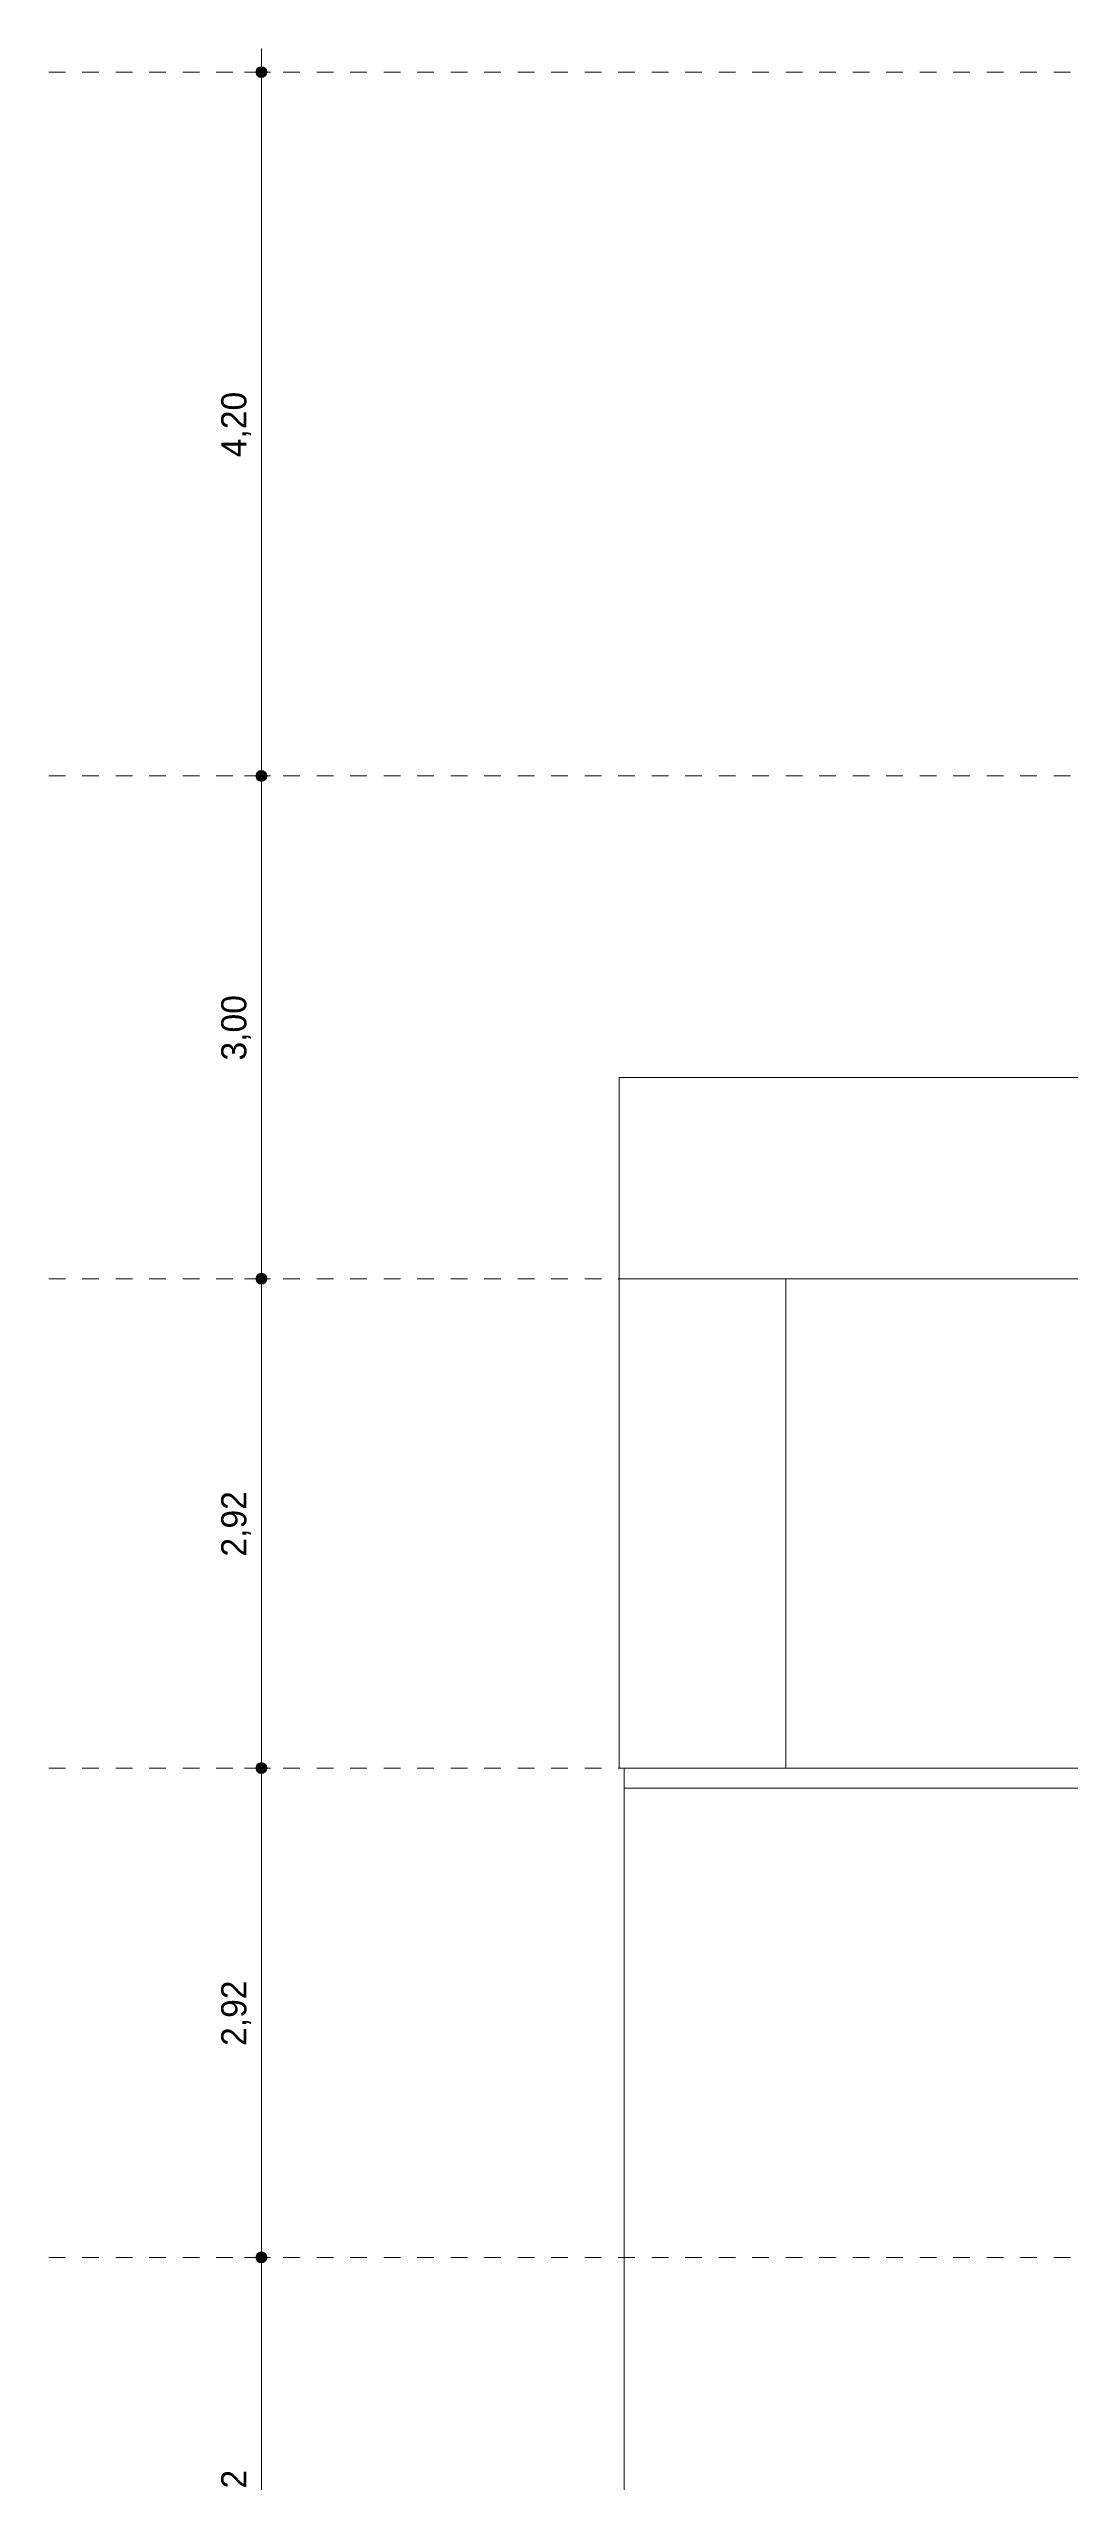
# Model space of a CAD drawing. Header units: metres. Extents: x -96 to 123, y 1 to 648.
# Drawn here: x 52.97 to 59.06, y 633 to 647.52 of the extents above; entities that cross this region are included whole.
import ezdxf

# ---------------------------------------------------------------- set-up
doc = ezdxf.new("R2010")
doc.units = ezdxf.units.M
doc.linetypes.add('_Tracejado longo', pattern=[0.014288, 0.009525, -0.004763])
for name, color, linetype, lineweight in [('A-ANNO-DIMS', 7, 'Continuous', 5), ('A-ANNO-DIMS-100', 7, 'Continuous', 5), ('A-DETL', 7, 'Continuous', 5), ('A-FLOR-LEVL', 7, 'Continuous', 5), ('A-FLOR-OTLN', 7, 'Continuous', 5), ('A-WALL', 7, 'Continuous', 5)]:
    doc.layers.add(name, color=color, linetype=linetype, lineweight=lineweight)
doc.styles.add('Century Gothic', font='GOTHIC.TTF', dxfattribs={"height": 0.15})
doc.dimstyles.new('PAA_-_Cota_com_linha_-_metros', dxfattribs={"dimscale": 0.3048, "dimtxt": 0.156625, "dimasz": 0.853018, "dimexe": 0.328084, "dimexo": 0.328084, "dimgap": 0.131234, "dimtad": 1, "dimrnd": 0.01, "dimzin": 0, "dimdsep": 46, "dimtxsty": 'Century Gothic', "dimblk1": 'DOTSMALL', "dimblk2": 'DOTSMALL', "dimsah": 1, "dimcen": 0.09, "dimdle": 0.459318, "dimazin": 0, "dimtfac": 1, "dimtdec": 4, "dimtix": 1, "dimtmove": 0, "dimatfit": 3, "dimfxl": 1, "dimtvp": 1, "dimtolj": 1, "dimtzin": 0, "dimarcsym": 2})

# ---------------------------------------------------------------- blocks, each defined once
blk = doc.blocks.new('LUC-ARQ-001-MOD-TOR_rvt-5-Section 3')
at = {"layer": 'A-FLOR-OTLN'}
for p in [(-43.264, 637.26), (-43.264, 637.26), (-39.864, 637.14), (-39.864, 637.14)]:
    blk.add_line(p, (-43.264, 637.14), dxfattribs=at)
at = {"layer": 'A-WALL'}
for p, q in [((-39.866, 641.38), (-43.294, 641.38)), ((-43.294, 641.38), (-43.294, 640.18)), ((-43.294, 640.18), (-39.866, 640.18)), ((-43.294, 637.26), (-43.294, 640.18)), ((-42.299, 637.26), (-42.299, 640.18)), ((-42.299, 640.18), (-42.299, 637.26)), ((-43.264, 637.26), (-43.294, 637.26)), ((-43.264, 637.26), (-42.299, 637.26)), ((-42.299, 637.26), (-39.864, 637.26))]:
    blk.add_line(p, q, dxfattribs=at)
blk = doc.blocks.new('DIMBLOCK101-Section 3')
at = {"layer": 'A-ANNO-DIMS-100', "true_color": 0x800000}
h = blk.add_hatch(color=16, dxfattribs=at)
edge = h.paths.add_edge_path()
edge.add_arc((54.24, 634.34), 0.0325, 0, 360)
h = blk.add_hatch(color=16, dxfattribs=at)
edge = h.paths.add_edge_path()
edge.add_arc((54.24, 631.42), 0.0325, 0, 360)
at = {"layer": 'A-ANNO-DIMS-100', "color": 16, "true_color": 0x800000}
for p, q in [((54.24, 634.34), (54.14, 634.34)), ((54.24, 631.42), (54.24, 634.34)), ((54.24, 634.34), (54.294, 634.34)), ((54.24, 631.42), (54.14, 631.42)), ((54.24, 631.42), (54.294, 631.42))]:
    blk.add_line(p, q, dxfattribs=at)
for centre in [(54.24, 634.34), (54.24, 631.42)]:
    blk.add_circle(centre, 0.0325, dxfattribs=at)
at = {"layer": 'A-ANNO-DIMS-100', "color": 0, "insert": (54, 632.682), "char_height": 0.15, "width": 0.4755, "attachment_point": 1, "rotation": 90, "line_spacing_factor": 0.984502, "style": 'Century Gothic'}
blk.add_mtext('2,92', dxfattribs=at)
blk = doc.blocks.new('_DotSmall')
at = {"color": 0, "linetype": 'ByBlock', "const_width": 0.5}
blk.add_lwpolyline([(-0.0625, 0, 1), (0.0625, 0, 1)], format="xyb", close=True, dxfattribs=at)
blk = doc.blocks.new('DIMBLOCK102-Section 3')
at = {"layer": 'A-ANNO-DIMS-100', "true_color": 0x800000}
h = blk.add_hatch(color=16, dxfattribs=at)
edge = h.paths.add_edge_path()
edge.add_arc((54.24, 637.26), 0.0325, 0, 360)
h = blk.add_hatch(color=16, dxfattribs=at)
edge = h.paths.add_edge_path()
edge.add_arc((54.24, 634.34), 0.0325, 0, 360)
at = {"layer": 'A-ANNO-DIMS-100', "color": 16, "true_color": 0x800000}
for p, q in [((54.24, 637.26), (54.14, 637.26)), ((54.24, 634.34), (54.24, 637.26)), ((54.24, 637.26), (54.294, 637.26)), ((54.24, 634.34), (54.14, 634.34)), ((54.24, 634.34), (54.294, 634.34))]:
    blk.add_line(p, q, dxfattribs=at)
for centre in [(54.24, 637.26), (54.24, 634.34)]:
    blk.add_circle(centre, 0.0325, dxfattribs=at)
at = {"layer": 'A-ANNO-DIMS-100', "color": 0, "insert": (54, 635.602), "char_height": 0.15, "width": 0.4755, "attachment_point": 1, "rotation": 90, "line_spacing_factor": 0.984502, "style": 'Century Gothic'}
blk.add_mtext('2,92', dxfattribs=at)
blk = doc.blocks.new('DIMBLOCK103-Section 3')
at = {"layer": 'A-ANNO-DIMS-100', "true_color": 0x800000}
h = blk.add_hatch(color=16, dxfattribs=at)
edge = h.paths.add_edge_path()
edge.add_arc((54.24, 640.18), 0.0325, 0, 360)
h = blk.add_hatch(color=16, dxfattribs=at)
edge = h.paths.add_edge_path()
edge.add_arc((54.24, 637.26), 0.0325, 0, 360)
at = {"layer": 'A-ANNO-DIMS-100', "color": 16, "true_color": 0x800000}
for p, q in [((54.24, 640.18), (54.14, 640.18)), ((54.24, 637.26), (54.24, 640.18)), ((54.24, 640.18), (54.294, 640.18)), ((54.24, 637.26), (54.14, 637.26)), ((54.24, 637.26), (54.294, 637.26))]:
    blk.add_line(p, q, dxfattribs=at)
for centre in [(54.24, 640.18), (54.24, 637.26)]:
    blk.add_circle(centre, 0.0325, dxfattribs=at)
at = {"layer": 'A-ANNO-DIMS-100', "color": 0, "insert": (54, 638.522), "char_height": 0.15, "width": 0.4755, "attachment_point": 1, "rotation": 90, "line_spacing_factor": 0.984502, "style": 'Century Gothic'}
blk.add_mtext('2,92', dxfattribs=at)
blk = doc.blocks.new('DIMBLOCK104-Section 3')
at = {"layer": 'A-ANNO-DIMS-100', "true_color": 0x800000}
h = blk.add_hatch(color=16, dxfattribs=at)
edge = h.paths.add_edge_path()
edge.add_arc((54.24, 643.18), 0.0325, 0, 360)
h = blk.add_hatch(color=16, dxfattribs=at)
edge = h.paths.add_edge_path()
edge.add_arc((54.24, 640.18), 0.0325, 0, 360)
at = {"layer": 'A-ANNO-DIMS-100', "color": 16, "true_color": 0x800000}
for p, q in [((54.24, 643.18), (54.14, 643.18)), ((54.24, 640.18), (54.24, 643.18)), ((54.24, 643.18), (54.294, 643.18)), ((54.24, 640.18), (54.14, 640.18)), ((54.24, 640.18), (54.294, 640.18))]:
    blk.add_line(p, q, dxfattribs=at)
for centre in [(54.24, 643.18), (54.24, 640.18)]:
    blk.add_circle(centre, 0.0325, dxfattribs=at)
at = {"layer": 'A-ANNO-DIMS-100', "color": 0, "insert": (54, 641.482), "char_height": 0.15, "width": 0.4755, "attachment_point": 1, "rotation": 90, "line_spacing_factor": 0.984502, "style": 'Century Gothic'}
blk.add_mtext('3,00', dxfattribs=at)
blk = doc.blocks.new('DIMBLOCK105-Section 3')
at = {"layer": 'A-ANNO-DIMS-100', "true_color": 0x800000}
h = blk.add_hatch(color=16, dxfattribs=at)
edge = h.paths.add_edge_path()
edge.add_arc((54.24, 647.38), 0.0325, 0, 360)
h = blk.add_hatch(color=16, dxfattribs=at)
edge = h.paths.add_edge_path()
edge.add_arc((54.24, 643.18), 0.0325, 0, 360)
at = {"layer": 'A-ANNO-DIMS-100', "color": 16, "true_color": 0x800000}
for p, q in [((54.24, 643.18), (54.24, 647.52)), ((54.24, 647.38), (54.14, 647.38)), ((54.24, 647.38), (54.294, 647.38)), ((54.24, 643.18), (54.14, 643.18)), ((54.24, 643.18), (54.294, 643.18))]:
    blk.add_line(p, q, dxfattribs=at)
for centre in [(54.24, 647.38), (54.24, 643.18)]:
    blk.add_circle(centre, 0.0325, dxfattribs=at)
at = {"layer": 'A-ANNO-DIMS-100', "color": 0, "insert": (54, 645.082), "char_height": 0.15, "width": 0.4755, "attachment_point": 1, "rotation": 90, "line_spacing_factor": 0.984502, "style": 'Century Gothic'}
blk.add_mtext('4,20', dxfattribs=at)

msp = doc.modelspace()

# ---------------------------------------------------------------- linework, layer by layer
at = {"layer": 'A-DETL', "color": 252, "true_color": 0x969696}
msp.add_line((56.405, 637.26), (56.405, 599.3), dxfattribs=at)
at = {"layer": 'A-FLOR-LEVL', "color": 8, "linetype": '_Tracejado longo', "true_color": 0x808080}
for p, q in [((52.97, 647.38), (103.416, 647.38)), ((52.97, 643.18), (103.416, 643.18)), ((52.97, 640.18), (103.416, 640.18)), ((52.97, 637.26), (103.416, 637.26)), ((52.97, 634.34), (103.416, 634.34))]:
    msp.add_line(p, q, dxfattribs=at)

# ---------------------------------------------------------------- block references
at = {"lineweight": 5}
msp.add_blockref('LUC-ARQ-001-MOD-TOR_rvt-5-Section 3', (99.669, 0), dxfattribs=at)

# ---------------------------------------------------------------- dimensions: what is measured, and where the dimension line sits
at = {"layer": 'A-ANNO-DIMS', "color": 16, "true_color": 0x800000}
for base, p1, p2, override, picture, middle in [((54.24, 647.38), (54.194, 643.18), (54.194, 647.38), {"dimpost": '<>', "dimfxl": 4.2}, 'DIMBLOCK105-Section 3', (54.121, 645.28)), ((54.24, 643.18), (54.194, 640.18), (54.194, 643.18), {"dimpost": '<>', "dimfxl": 3}, 'DIMBLOCK104-Section 3', (54.121, 641.68)), ((54.24, 640.18), (54.194, 637.26), (54.194, 640.18), {"dimpost": '<>', "dimfxl": 2.92}, 'DIMBLOCK103-Section 3', (54.121, 638.72)), ((54.24, 637.26), (54.194, 634.34), (54.194, 637.26), {"dimpost": '<>', "dimfxl": 2.92}, 'DIMBLOCK102-Section 3', (54.121, 635.8)), ((54.24, 634.34), (54.194, 631.42), (54.194, 634.34), {"dimpost": '<>', "dimfxl": 2.92}, 'DIMBLOCK101-Section 3', (54.121, 632.88))]:
    dim = msp.add_linear_dim(base=base, p1=p1, p2=p2, angle=90, dimstyle='PAA_-_Cota_com_linha_-_metros', override=override, dxfattribs=at)
    dim.commit()
    dim.dimension.update_dxf_attribs({"geometry": picture, "text_midpoint": middle})

doc.saveas('drawing.dxf')
